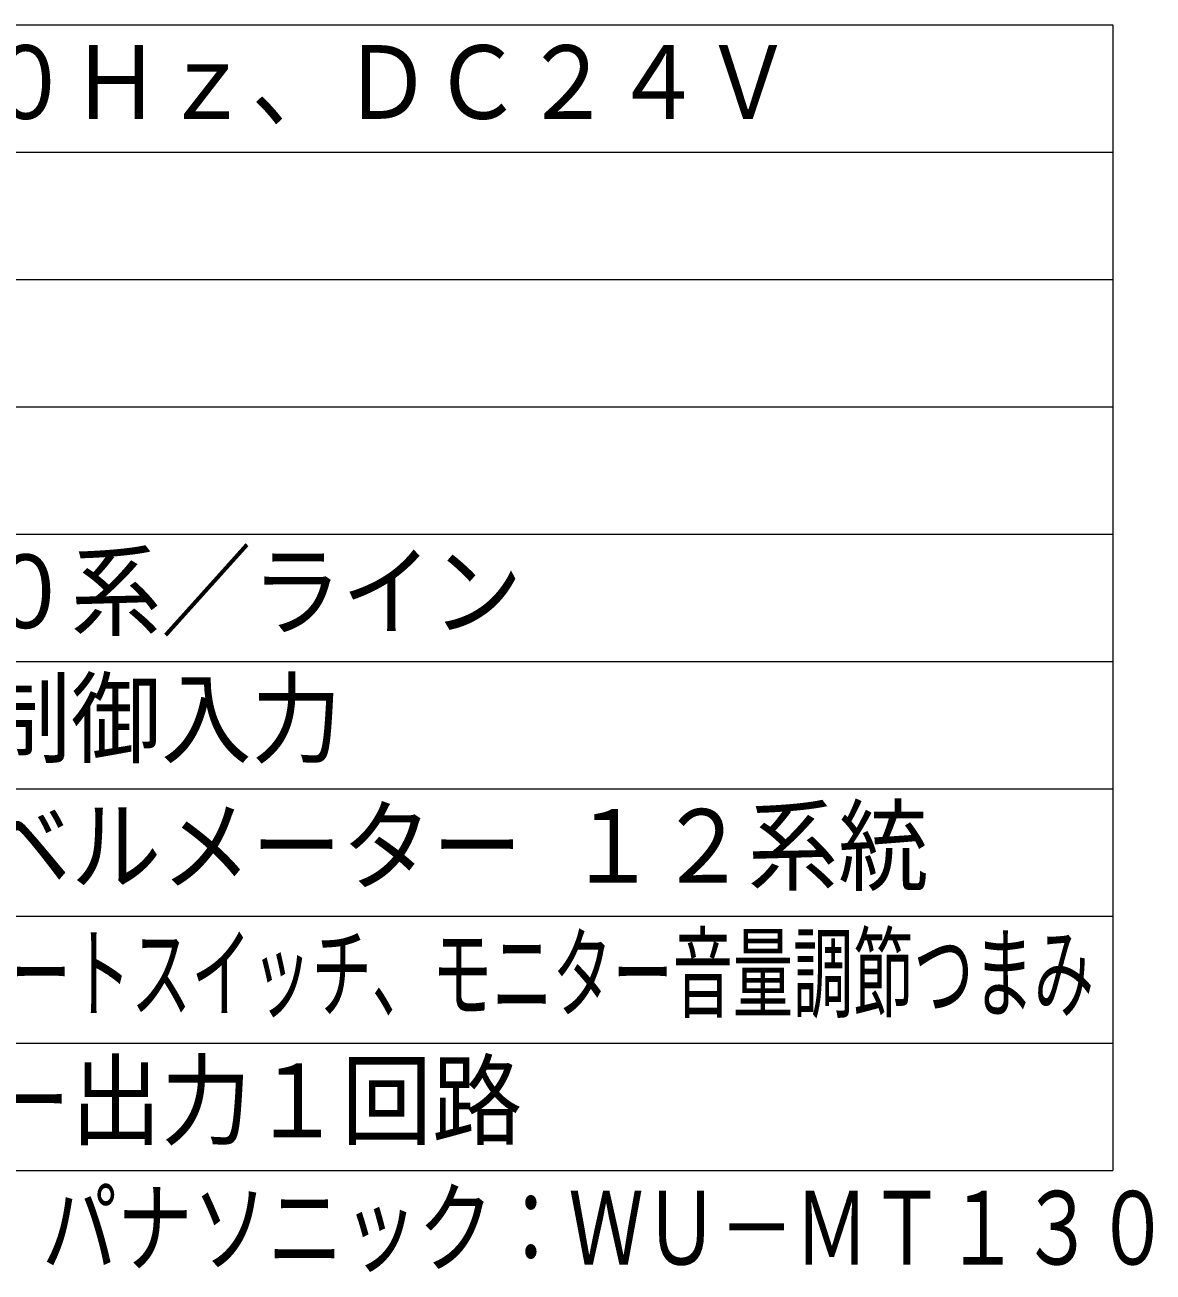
# Model space of a CAD drawing. Units: millimetres on the paper. Extents: x -62 to 64, y -58 to 59.
# Drawn here: x 19.76 to 64.08, y -58.45 to -9.46 of the extents above; entities that cross this region are included whole.
import ezdxf
from ezdxf.enums import TextEntityAlignment as Align

# ---------------------------------------------------------------- set-up
doc = ezdxf.new("R2010")
doc.units = ezdxf.units.MM
doc.layers.add('0-0_MOJI1', color=7, linetype='Continuous', lineweight=9)
doc.layers.add('0-2_WAKU', color=4, linetype='Continuous', lineweight=9)
doc.layers.add('0-1_相当品', color=4, linetype='Continuous')
doc.styles.add('ＭＳ ゴシック', font='')
doc.styles.get('ＭＳ ゴシック').set_extended_font_data('MS Gothic')

msp = doc.modelspace()

# ---------------------------------------------------------------- linework, layer by layer
at = {"layer": '0-0_MOJI1', "color": 3}
msp.add_line((62.505, -9.464), (62.505, -54.464), dxfattribs=at)
at = {"layer": '0-2_WAKU', "color": 3}
for p, q in [((-62.495, -9.464), (62.505, -9.464)), ((-62.495, -54.464), (62.505, -54.464))]:
    msp.add_line(p, q, dxfattribs=at)
at = {"layer": '0-2_WAKU'}
for p, q in [((-62.495, -14.464), (62.505, -14.464)), ((-62.495, -19.464), (62.505, -19.464)), ((-62.495, -24.464), (62.505, -24.464)), ((-62.495, -29.464), (62.505, -29.464)), ((-62.495, -34.464), (62.505, -34.464)), ((-62.495, -39.464), (62.505, -39.464)), ((-62.495, -44.464), (62.505, -44.464)), ((-62.495, -49.464), (62.505, -49.464))]:
    msp.add_line(p, q, dxfattribs=at)

# ---------------------------------------------------------------- texts
at = {"layer": '0-0_MOJI1', "style": 'ＭＳ ゴシック'}
for s, width, p in [('ＡＣ１００Ｖ\u3000５０／６０Ｈｚ、ＤＣ２４Ｖ', 0.9, (-20.995, -14.019)), ('ハイインピーダンス１００系／ライン', 0.9, (-20.995, -34.019)), ('ミュート制御入力、非常制御入力', 0.9, (-20.995, -39.019)), ('７連バーグラフＬＥＤレベルメーター １２系統', 0.9, (-20.995, -44.019)), ('モニター選択スイッチ、モニターミュートスイッチ、モニター音量調節つまみ', 0.6, (-20.995, -49.019)), ('内蔵スピーカー、モニター出力１回路', 0.9, (-20.995, -54.019))]:
    msp.add_text(s, height=2.889, dxfattribs=dict(at, width=width)).set_placement(p, align=Align.BOTTOM_LEFT)
at = {"layer": '0-1_相当品', "style": 'ＭＳ ゴシック', "width": 0.75}
msp.add_text('パナソニック：ＷＵ－ＭＴ１３０', height=2.889, dxfattribs=at).set_placement((20.425, -59.019), align=Align.BOTTOM_LEFT)

doc.saveas('drawing.dxf')
